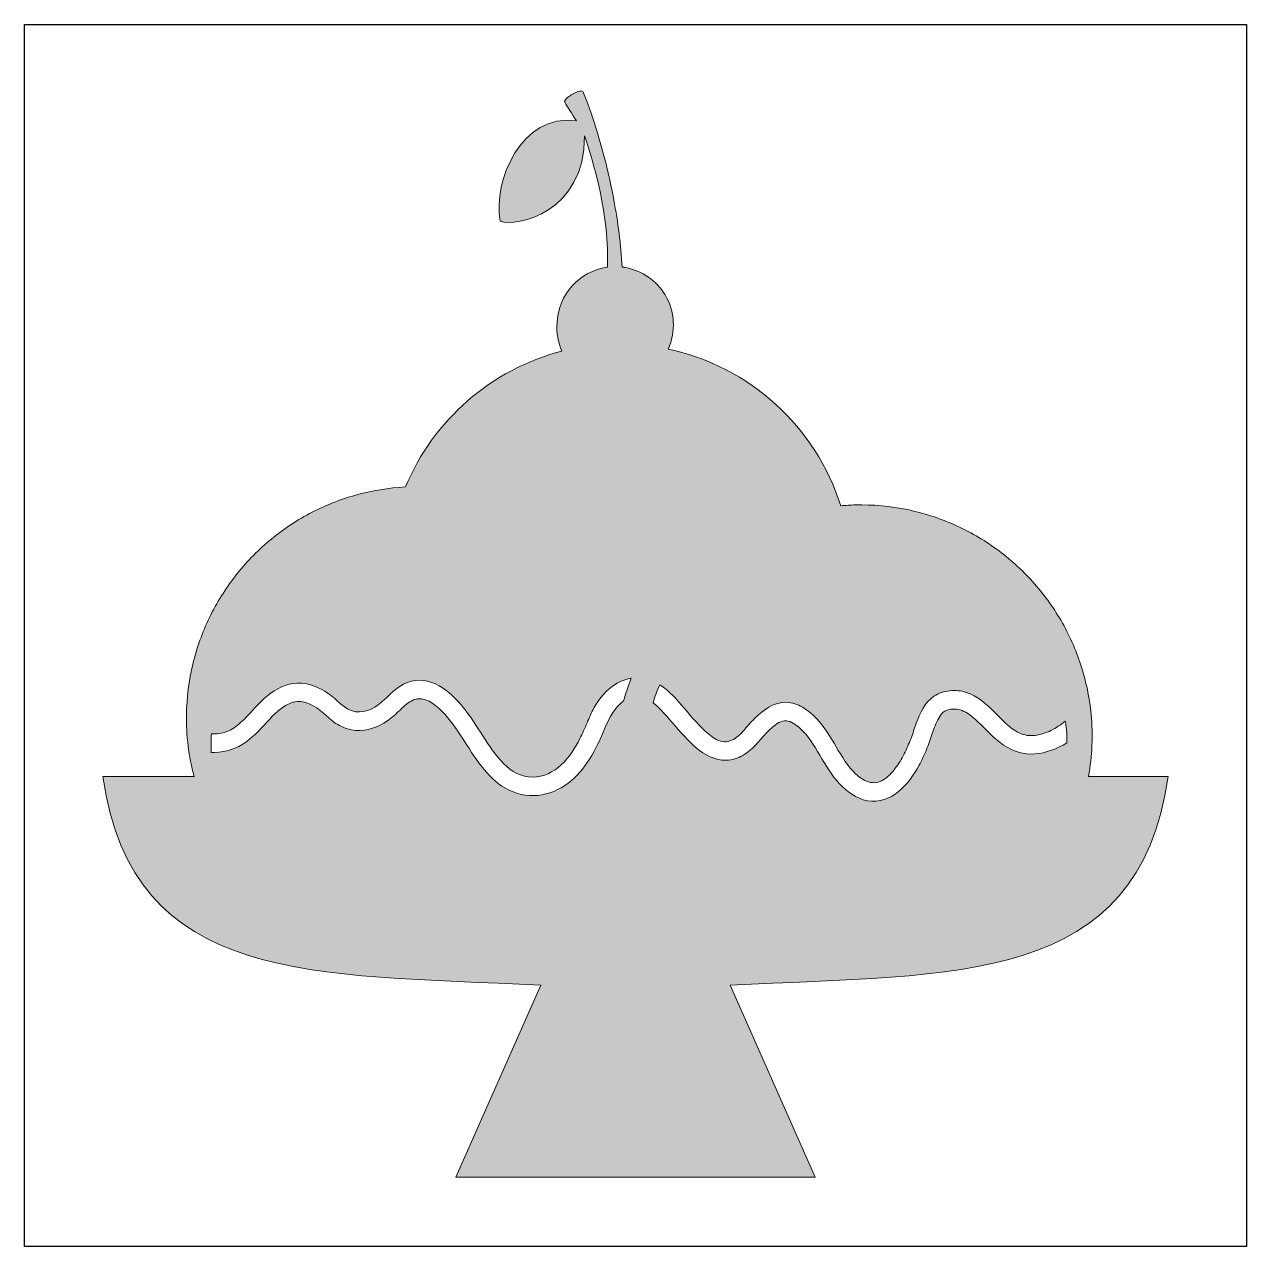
# Model space of a CAD drawing. Header units: inches. Extents: x 0 to 114, y 0 to 114.
import ezdxf

# ---------------------------------------------------------------- set-up
doc = ezdxf.new("R2010")
doc.units = ezdxf.units.IN
doc.header["$MEASUREMENT"] = 0
doc.layers.add('Image Background', color=7, linetype='Continuous')
doc.layers.add('Layer 1', color=7, linetype='Continuous')
picture_1 = doc.add_image_def('image1.png', size_in_pixel=(1350, 1350))

msp = doc.modelspace()

# ---------------------------------------------------------------- hatches: boundary and pattern name
at = {"layer": 'Layer 1', "true_color": 0xd3ab72}
h = msp.add_hatch(color=43, dxfattribs=at)
h.dxf.hatch_style = 2
edge = h.paths.add_edge_path()
edge.add_spline(control_points=[(99.52, 43.96), (99.87, 45.88), (99.95, 47.83), (99.76, 49.77), (99.61, 51.33), (99.29, 52.88), (98.81, 54.37), (98.34, 55.82), (97.71, 57.22), (96.95, 58.55), (96.19, 59.85), (95.29, 61.08), (94.28, 62.2), (93.27, 63.32), (92.14, 64.34), (90.92, 65.22), (89.7, 66.12), (88.38, 66.88), (86.99, 67.5), (85.58, 68.13), (84.1, 68.6), (82.59, 68.92), (80.98, 69.25), (79.34, 69.4), (77.7, 69.36), (77.25, 69.35), (76.8, 69.32), (76.35, 69.29), (74.01, 76.65), (67.85, 82.31), (60.2, 83.94), (60.95, 85.55), (60.84, 87.48), (59.93, 89), (59.13, 90.33), (57.76, 91.28), (56.24, 91.56), (56.12, 91.58), (56.01, 91.59), (55.9, 91.61), (55.79, 93.71), (55.51, 95.81), (55.12, 97.89), (54.79, 99.69), (54.36, 101.48), (53.86, 103.25), (53.51, 104.47), (53.13, 105.69), (52.69, 106.89), (52.57, 107.2), (52.46, 107.51), (52.32, 107.82), (52.29, 107.88), (52.26, 107.95), (52.22, 108.02), (52.15, 108.11), (51.99, 108.08), (51.9, 108.06), (51.55, 107.97), (51.2, 107.77), (50.92, 107.56), (50.8, 107.47), (50.37, 107.15), (50.56, 106.96), (50.7, 106.73), (51.23, 105.89), (51.62, 105.28), (46.47, 106), (43.83, 99.68), (44.49, 95.91), (46, 95.29), (52.47, 96.74), (52.37, 103.88), (53.15, 101.77), (54.77, 96.19), (54.52, 91.59), (51.92, 91.24), (49.91, 89.05), (49.83, 86.38), (49.74, 85.47), (49.89, 84.56), (50.27, 83.74), (43.63, 82.04), (38.23, 77.27), (35.64, 71.04), (34.05, 70.96), (32.48, 70.7), (30.95, 70.27), (29.46, 69.85), (28.02, 69.27), (26.66, 68.55), (25.32, 67.83), (24.05, 66.97), (22.88, 65.99), (21.72, 65.02), (20.66, 63.92), (19.73, 62.72), (18.79, 61.52), (17.98, 60.22), (17.31, 58.84), (16.64, 57.45), (16.11, 55.98), (15.75, 54.48), (15.38, 52.92), (15.18, 51.33), (15.15, 49.73), (15.12, 47.79), (15.37, 45.84), (15.86, 43.96), (15.86, 43.96), (7.32, 43.96), (7.32, 43.96), (10.2, 24.36), (26.9, 25.52), (48.29, 24.44), (48.29, 24.44), (40.36, 6.48), (40.36, 6.48), (40.36, 6.48), (73.94, 6.48), (73.94, 6.48), (73.94, 6.48), (66.01, 24.44), (66.01, 24.44), (87.4, 25.52), (104.1, 24.36), (106.98, 43.96), (106.98, 43.96), (99.52, 43.96), (99.52, 43.96)], knot_values=[0, 0, 0, 0, 1, 1, 1, 2, 2, 2, 3, 3, 3, 4, 4, 4, 5, 5, 5, 6, 6, 6, 7, 7, 7, 8, 8, 8, 9, 9, 9, 10, 10, 10, 11, 11, 11, 12, 12, 12, 13, 13, 13, 14, 14, 14, 15, 15, 15, 16, 16, 16, 17, 17, 17, 18, 18, 18, 19, 19, 19, 20, 20, 20, 21, 21, 21, 22, 22, 22, 23, 23, 23, 24, 24, 24, 25, 25, 25, 26, 26, 26, 27, 27, 27, 28, 28, 28, 29, 29, 29, 30, 30, 30, 31, 31, 31, 32, 32, 32, 33, 33, 33, 34, 34, 34, 35, 35, 35, 36, 36, 36, 37, 37, 37, 38, 38, 38, 39, 39, 39, 40, 40, 40, 41, 41, 41, 42, 42, 42, 43, 43, 43, 43], degree=3, periodic=1)
edge = h.paths.add_edge_path()
edge.add_spline(control_points=[(54.29, 48.49), (53.87, 47.49), (53.42, 46.5), (52.84, 45.58), (52.3, 44.73), (51.66, 43.94), (50.86, 43.34), (50.03, 42.71), (49.04, 42.31), (48.01, 42.2), (46.95, 42.1), (45.9, 42.33), (44.99, 42.86), (44.1, 43.38), (43.37, 44.13), (42.74, 44.93), (41.44, 46.58), (40.55, 48.54), (39.07, 50.04), (38.42, 50.71), (37.38, 51.55), (36.39, 51.13), (35.92, 50.93), (35.53, 50.55), (35.16, 50.21), (34.78, 49.85), (34.4, 49.48), (33.96, 49.18), (33.09, 48.57), (32.04, 48.2), (30.97, 48.28), (30.44, 48.33), (29.93, 48.48), (29.47, 48.73), (29.01, 48.96), (28.63, 49.28), (28.25, 49.63), (27.52, 50.3), (26.56, 51.05), (25.5, 50.97), (24.99, 50.93), (24.51, 50.68), (24.1, 50.39), (23.67, 50.09), (23.3, 49.72), (22.94, 49.34), (22.23, 48.59), (21.56, 47.78), (20.7, 47.18), (19.85, 46.58), (18.86, 46.24), (17.82, 46.22), (17.71, 46.21), (17.59, 46.21), (17.47, 46.22), (17.46, 46.79), (17.47, 47.37), (17.48, 47.94), (17.98, 47.93), (18.48, 47.98), (18.94, 48.17), (19.42, 48.36), (19.84, 48.66), (20.22, 49), (21.01, 49.72), (21.66, 50.58), (22.46, 51.29), (23.21, 51.95), (24.12, 52.52), (25.12, 52.67), (26.17, 52.82), (27.2, 52.48), (28.09, 51.93), (28.54, 51.65), (28.95, 51.32), (29.35, 50.96), (29.73, 50.62), (30.09, 50.29), (30.59, 50.12), (31.58, 49.77), (32.62, 50.25), (33.38, 50.9), (34.15, 51.57), (34.83, 52.38), (35.81, 52.76), (36.8, 53.14), (37.88, 52.95), (38.78, 52.45), (39.68, 51.95), (40.42, 51.19), (41.06, 50.4), (41.73, 49.57), (42.29, 48.66), (42.87, 47.76), (43.45, 46.85), (44.06, 45.93), (44.83, 45.16), (45.56, 44.44), (46.46, 43.89), (47.52, 43.9), (48.54, 43.91), (49.48, 44.36), (50.21, 45.05), (50.95, 45.74), (51.49, 46.62), (51.95, 47.51), (52.19, 47.99), (52.41, 48.48), (52.62, 48.97), (52.83, 49.46), (53.03, 49.95), (53.29, 50.41), (53.78, 51.27), (54.43, 52.07), (55.27, 52.59), (55.72, 52.88), (56.23, 53.07), (56.76, 53.15), (56.47, 52.47), (56.23, 51.76), (56.04, 51.03), (55.18, 50.42), (54.69, 49.45), (54.29, 48.49)], knot_values=[0, 0, 0, 0, 1, 1, 1, 2, 2, 2, 3, 3, 3, 4, 4, 4, 5, 5, 5, 6, 6, 6, 7, 7, 7, 8, 8, 8, 9, 9, 9, 10, 10, 10, 11, 11, 11, 12, 12, 12, 13, 13, 13, 14, 14, 14, 15, 15, 15, 16, 16, 16, 17, 17, 17, 18, 18, 18, 19, 19, 19, 20, 20, 20, 21, 21, 21, 22, 22, 22, 23, 23, 23, 24, 24, 24, 25, 25, 25, 26, 26, 26, 27, 27, 27, 28, 28, 28, 29, 29, 29, 30, 30, 30, 31, 31, 31, 32, 32, 32, 33, 33, 33, 34, 34, 34, 35, 35, 35, 36, 36, 36, 37, 37, 37, 38, 38, 38, 39, 39, 39, 40, 40, 40, 41, 41, 41, 41], degree=3, periodic=1)
edge = h.paths.add_edge_path()
edge.add_spline(control_points=[(97.48, 47.11), (96.58, 46.55), (95.55, 46.16), (94.49, 46.07), (93.44, 45.99), (92.43, 46.31), (91.57, 46.9), (90.68, 47.5), (89.98, 48.31), (89.21, 49.04), (88.85, 49.39), (88.47, 49.73), (88.04, 49.97), (87.6, 50.22), (87.11, 50.33), (86.61, 50.25), (86.37, 50.2), (86.13, 50.14), (85.94, 49.98), (85.76, 49.82), (85.63, 49.62), (85.51, 49.42), (85.24, 48.97), (85.06, 48.46), (84.89, 47.97), (84.73, 47.47), (84.56, 46.97), (84.37, 46.49), (84.16, 45.98), (83.93, 45.49), (83.67, 45.01), (82.72, 43.26), (81.08, 41.29), (78.84, 41.7), (77.8, 41.9), (76.9, 42.56), (76.2, 43.32), (75.47, 44.11), (74.92, 45.04), (74.38, 45.96), (73.85, 46.85), (73.32, 47.78), (72.53, 48.48), (72.35, 48.64), (72.15, 48.79), (71.93, 48.92), (71.72, 49.05), (71.5, 49.17), (71.26, 49.18), (70.78, 49.21), (70.32, 48.88), (69.97, 48.59), (69.15, 47.91), (68.58, 46.99), (67.75, 46.33), (67.37, 46.02), (66.93, 45.76), (66.45, 45.62), (65.94, 45.46), (65.39, 45.44), (64.87, 45.56), (63.85, 45.78), (62.99, 46.45), (62.26, 47.16), (61.48, 47.93), (60.8, 48.78), (60.07, 49.6), (59.68, 50.04), (59.27, 50.49), (58.8, 50.86), (58.97, 51.44), (59.16, 52), (59.42, 52.54), (60.33, 51.97), (61.04, 51.12), (61.74, 50.31), (62.45, 49.48), (63.15, 48.61), (64.01, 47.92), (64.38, 47.61), (64.8, 47.32), (65.28, 47.23), (65.77, 47.14), (66.23, 47.33), (66.61, 47.63), (67, 47.93), (67.31, 48.31), (67.63, 48.68), (67.96, 49.06), (68.31, 49.43), (68.69, 49.77), (69.46, 50.44), (70.42, 51), (71.48, 50.89), (72, 50.84), (72.48, 50.61), (72.93, 50.34), (73.36, 50.06), (73.75, 49.73), (74.1, 49.36), (74.83, 48.58), (75.38, 47.65), (75.92, 46.74), (76.45, 45.85), (76.98, 44.92), (77.74, 44.21), (78.08, 43.89), (78.48, 43.6), (78.93, 43.46), (79.43, 43.3), (79.94, 43.4), (80.38, 43.68), (80.8, 43.95), (81.15, 44.33), (81.45, 44.73), (81.77, 45.15), (82.04, 45.6), (82.28, 46.07), (82.52, 46.54), (82.73, 47.03), (82.92, 47.53), (83.09, 47.99), (83.24, 48.47), (83.41, 48.94), (83.75, 49.88), (84.21, 50.89), (85.06, 51.47), (85.5, 51.77), (86.02, 51.92), (86.54, 51.98), (87.06, 52.04), (87.59, 51.99), (88.09, 51.83), (89.1, 51.51), (89.9, 50.79), (90.63, 50.07), (91.02, 49.68), (91.4, 49.29), (91.8, 48.92), (92.17, 48.58), (92.58, 48.25), (93.04, 48.04), (93.51, 47.81), (94.02, 47.74), (94.54, 47.81), (95.04, 47.88), (95.54, 48.04), (96, 48.26), (96.48, 48.49), (96.93, 48.79), (97.33, 49.15), (97.37, 48.98), (97.4, 48.8), (97.43, 48.62), (97.48, 48.23), (97.5, 47.85), (97.49, 47.46), (97.49, 47.34), (97.48, 47.23), (97.48, 47.11)], knot_values=[0, 0, 0, 0, 1, 1, 1, 2, 2, 2, 3, 3, 3, 4, 4, 4, 5, 5, 5, 6, 6, 6, 7, 7, 7, 8, 8, 8, 9, 9, 9, 10, 10, 10, 11, 11, 11, 12, 12, 12, 13, 13, 13, 14, 14, 14, 15, 15, 15, 16, 16, 16, 17, 17, 17, 18, 18, 18, 19, 19, 19, 20, 20, 20, 21, 21, 21, 22, 22, 22, 23, 23, 23, 24, 24, 24, 25, 25, 25, 26, 26, 26, 27, 27, 27, 28, 28, 28, 29, 29, 29, 30, 30, 30, 31, 31, 31, 32, 32, 32, 33, 33, 33, 34, 34, 34, 35, 35, 35, 36, 36, 36, 37, 37, 37, 38, 38, 38, 39, 39, 39, 40, 40, 40, 41, 41, 41, 42, 42, 42, 43, 43, 43, 44, 44, 44, 45, 45, 45, 46, 46, 46, 47, 47, 47, 48, 48, 48, 49, 49, 49, 50, 50, 50, 51, 51, 51, 52, 52, 52, 53, 53, 53, 53], degree=3, periodic=1)

# ---------------------------------------------------------------- linework, layer by layer
at = {"layer": 'Layer 1', "lineweight": 0}
for points, knots in [([(99.52, 43.96), (99.87, 45.88), (99.95, 47.83), (99.76, 49.77), (99.61, 51.33), (99.29, 52.88), (98.81, 54.37), (98.34, 55.82), (97.71, 57.22), (96.95, 58.55), (96.19, 59.85), (95.29, 61.08), (94.28, 62.2), (93.27, 63.32), (92.14, 64.34), (90.92, 65.22), (89.7, 66.12), (88.38, 66.88), (86.99, 67.5), (85.58, 68.13), (84.1, 68.6), (82.59, 68.92), (80.98, 69.25), (79.34, 69.4), (77.7, 69.36), (77.25, 69.35), (76.8, 69.32), (76.35, 69.29), (74.01, 76.65), (67.85, 82.31), (60.2, 83.94), (60.95, 85.55), (60.84, 87.48), (59.93, 89), (59.13, 90.33), (57.76, 91.28), (56.24, 91.56), (56.12, 91.58), (56.01, 91.59), (55.9, 91.61), (55.79, 93.71), (55.51, 95.81), (55.12, 97.89), (54.79, 99.69), (54.36, 101.48), (53.86, 103.25), (53.51, 104.47), (53.13, 105.69), (52.69, 106.89), (52.57, 107.2), (52.46, 107.51), (52.32, 107.82), (52.29, 107.88), (52.26, 107.95), (52.22, 108.02), (52.15, 108.11), (51.99, 108.08), (51.9, 108.06), (51.55, 107.97), (51.2, 107.77), (50.92, 107.56), (50.8, 107.47), (50.37, 107.15), (50.56, 106.96), (50.7, 106.73), (51.23, 105.89), (51.62, 105.28), (46.47, 106), (43.83, 99.68), (44.49, 95.91), (46, 95.29), (52.47, 96.74), (52.37, 103.88), (53.15, 101.77), (54.77, 96.19), (54.52, 91.59), (51.92, 91.24), (49.91, 89.05), (49.83, 86.38), (49.74, 85.47), (49.89, 84.56), (50.27, 83.74), (43.63, 82.04), (38.23, 77.27), (35.64, 71.04), (34.05, 70.96), (32.48, 70.7), (30.95, 70.27), (29.46, 69.85), (28.02, 69.27), (26.66, 68.55), (25.32, 67.83), (24.05, 66.97), (22.88, 65.99), (21.72, 65.02), (20.66, 63.92), (19.73, 62.72), (18.79, 61.52), (17.98, 60.22), (17.31, 58.84), (16.64, 57.45), (16.11, 55.98), (15.75, 54.48), (15.38, 52.92), (15.18, 51.33), (15.15, 49.73), (15.12, 47.79), (15.37, 45.84), (15.86, 43.96), (15.86, 43.96), (7.32, 43.96), (7.32, 43.96), (10.2, 24.36), (26.9, 25.52), (48.29, 24.44), (48.29, 24.44), (40.36, 6.48), (40.36, 6.48), (40.36, 6.48), (73.94, 6.48), (73.94, 6.48), (73.94, 6.48), (66.01, 24.44), (66.01, 24.44), (87.4, 25.52), (104.1, 24.36), (106.98, 43.96), (106.98, 43.96), (99.52, 43.96), (99.52, 43.96)], [0, 0, 0, 0, 1, 1, 1, 2, 2, 2, 3, 3, 3, 4, 4, 4, 5, 5, 5, 6, 6, 6, 7, 7, 7, 8, 8, 8, 9, 9, 9, 10, 10, 10, 11, 11, 11, 12, 12, 12, 13, 13, 13, 14, 14, 14, 15, 15, 15, 16, 16, 16, 17, 17, 17, 18, 18, 18, 19, 19, 19, 20, 20, 20, 21, 21, 21, 22, 22, 22, 23, 23, 23, 24, 24, 24, 25, 25, 25, 26, 26, 26, 27, 27, 27, 28, 28, 28, 29, 29, 29, 30, 30, 30, 31, 31, 31, 32, 32, 32, 33, 33, 33, 34, 34, 34, 35, 35, 35, 36, 36, 36, 37, 37, 37, 38, 38, 38, 39, 39, 39, 40, 40, 40, 41, 41, 41, 42, 42, 42, 43, 43, 43, 43]), ([(54.29, 48.49), (53.87, 47.49), (53.42, 46.5), (52.84, 45.58), (52.3, 44.73), (51.66, 43.94), (50.86, 43.34), (50.03, 42.71), (49.04, 42.31), (48.01, 42.2), (46.95, 42.1), (45.9, 42.33), (44.99, 42.86), (44.1, 43.38), (43.37, 44.13), (42.74, 44.93), (41.44, 46.58), (40.55, 48.54), (39.07, 50.04), (38.42, 50.71), (37.38, 51.55), (36.39, 51.13), (35.92, 50.93), (35.53, 50.55), (35.16, 50.21), (34.78, 49.85), (34.4, 49.48), (33.96, 49.18), (33.09, 48.57), (32.04, 48.2), (30.97, 48.28), (30.44, 48.33), (29.93, 48.48), (29.47, 48.73), (29.01, 48.96), (28.63, 49.28), (28.25, 49.63), (27.52, 50.3), (26.56, 51.05), (25.5, 50.97), (24.99, 50.93), (24.51, 50.68), (24.1, 50.39), (23.67, 50.09), (23.3, 49.72), (22.94, 49.34), (22.23, 48.59), (21.56, 47.78), (20.7, 47.18), (19.85, 46.58), (18.86, 46.24), (17.82, 46.22), (17.71, 46.21), (17.59, 46.21), (17.47, 46.22), (17.46, 46.79), (17.47, 47.37), (17.48, 47.94), (17.98, 47.93), (18.48, 47.98), (18.94, 48.17), (19.42, 48.36), (19.84, 48.66), (20.22, 49), (21.01, 49.72), (21.66, 50.58), (22.46, 51.29), (23.21, 51.95), (24.12, 52.52), (25.12, 52.67), (26.17, 52.82), (27.2, 52.48), (28.09, 51.93), (28.54, 51.65), (28.95, 51.32), (29.35, 50.96), (29.73, 50.62), (30.09, 50.29), (30.59, 50.12), (31.58, 49.77), (32.62, 50.25), (33.38, 50.9), (34.15, 51.57), (34.83, 52.38), (35.81, 52.76), (36.8, 53.14), (37.88, 52.95), (38.78, 52.45), (39.68, 51.95), (40.42, 51.19), (41.06, 50.4), (41.73, 49.57), (42.29, 48.66), (42.87, 47.76), (43.45, 46.85), (44.06, 45.93), (44.83, 45.16), (45.56, 44.44), (46.46, 43.89), (47.52, 43.9), (48.54, 43.91), (49.48, 44.36), (50.21, 45.05), (50.95, 45.74), (51.49, 46.62), (51.95, 47.51), (52.19, 47.99), (52.41, 48.48), (52.62, 48.97), (52.83, 49.46), (53.03, 49.95), (53.29, 50.41), (53.78, 51.27), (54.43, 52.07), (55.27, 52.59), (55.72, 52.88), (56.23, 53.07), (56.76, 53.15), (56.47, 52.47), (56.23, 51.76), (56.04, 51.03), (55.18, 50.42), (54.69, 49.45), (54.29, 48.49)], [0, 0, 0, 0, 1, 1, 1, 2, 2, 2, 3, 3, 3, 4, 4, 4, 5, 5, 5, 6, 6, 6, 7, 7, 7, 8, 8, 8, 9, 9, 9, 10, 10, 10, 11, 11, 11, 12, 12, 12, 13, 13, 13, 14, 14, 14, 15, 15, 15, 16, 16, 16, 17, 17, 17, 18, 18, 18, 19, 19, 19, 20, 20, 20, 21, 21, 21, 22, 22, 22, 23, 23, 23, 24, 24, 24, 25, 25, 25, 26, 26, 26, 27, 27, 27, 28, 28, 28, 29, 29, 29, 30, 30, 30, 31, 31, 31, 32, 32, 32, 33, 33, 33, 34, 34, 34, 35, 35, 35, 36, 36, 36, 37, 37, 37, 38, 38, 38, 39, 39, 39, 40, 40, 40, 41, 41, 41, 41]), ([(97.48, 47.11), (96.58, 46.55), (95.55, 46.16), (94.49, 46.07), (93.44, 45.99), (92.43, 46.31), (91.57, 46.9), (90.68, 47.5), (89.98, 48.31), (89.21, 49.04), (88.85, 49.39), (88.47, 49.73), (88.04, 49.97), (87.6, 50.22), (87.11, 50.33), (86.61, 50.25), (86.37, 50.2), (86.13, 50.14), (85.94, 49.98), (85.76, 49.82), (85.63, 49.62), (85.51, 49.42), (85.24, 48.97), (85.06, 48.46), (84.89, 47.97), (84.73, 47.47), (84.56, 46.97), (84.37, 46.49), (84.16, 45.98), (83.93, 45.49), (83.67, 45.01), (82.72, 43.26), (81.08, 41.29), (78.84, 41.7), (77.8, 41.9), (76.9, 42.56), (76.2, 43.32), (75.47, 44.11), (74.92, 45.04), (74.38, 45.96), (73.85, 46.85), (73.32, 47.78), (72.53, 48.48), (72.35, 48.64), (72.15, 48.79), (71.93, 48.92), (71.72, 49.05), (71.5, 49.17), (71.26, 49.18), (70.78, 49.21), (70.32, 48.88), (69.97, 48.59), (69.15, 47.91), (68.58, 46.99), (67.75, 46.33), (67.37, 46.02), (66.93, 45.76), (66.45, 45.62), (65.94, 45.46), (65.39, 45.44), (64.87, 45.56), (63.85, 45.78), (62.99, 46.45), (62.26, 47.16), (61.48, 47.93), (60.8, 48.78), (60.07, 49.6), (59.68, 50.04), (59.27, 50.49), (58.8, 50.86), (58.97, 51.44), (59.16, 52), (59.42, 52.54), (60.33, 51.97), (61.04, 51.12), (61.74, 50.31), (62.45, 49.48), (63.15, 48.61), (64.01, 47.92), (64.38, 47.61), (64.8, 47.32), (65.28, 47.23), (65.77, 47.14), (66.23, 47.33), (66.61, 47.63), (67, 47.93), (67.31, 48.31), (67.63, 48.68), (67.96, 49.06), (68.31, 49.43), (68.69, 49.77), (69.46, 50.44), (70.42, 51), (71.48, 50.89), (72, 50.84), (72.48, 50.61), (72.93, 50.34), (73.36, 50.06), (73.75, 49.73), (74.1, 49.36), (74.83, 48.58), (75.38, 47.65), (75.92, 46.74), (76.45, 45.85), (76.98, 44.92), (77.74, 44.21), (78.08, 43.89), (78.48, 43.6), (78.93, 43.46), (79.43, 43.3), (79.94, 43.4), (80.38, 43.68), (80.8, 43.95), (81.15, 44.33), (81.45, 44.73), (81.77, 45.15), (82.04, 45.6), (82.28, 46.07), (82.52, 46.54), (82.73, 47.03), (82.92, 47.53), (83.09, 47.99), (83.24, 48.47), (83.41, 48.94), (83.75, 49.88), (84.21, 50.89), (85.06, 51.47), (85.5, 51.77), (86.02, 51.92), (86.54, 51.98), (87.06, 52.04), (87.59, 51.99), (88.09, 51.83), (89.1, 51.51), (89.9, 50.79), (90.63, 50.07), (91.02, 49.68), (91.4, 49.29), (91.8, 48.92), (92.17, 48.58), (92.58, 48.25), (93.04, 48.04), (93.51, 47.81), (94.02, 47.74), (94.54, 47.81), (95.04, 47.88), (95.54, 48.04), (96, 48.26), (96.48, 48.49), (96.93, 48.79), (97.33, 49.15), (97.37, 48.98), (97.4, 48.8), (97.43, 48.62), (97.48, 48.23), (97.5, 47.85), (97.49, 47.46), (97.49, 47.34), (97.48, 47.23), (97.48, 47.11)], [0, 0, 0, 0, 1, 1, 1, 2, 2, 2, 3, 3, 3, 4, 4, 4, 5, 5, 5, 6, 6, 6, 7, 7, 7, 8, 8, 8, 9, 9, 9, 10, 10, 10, 11, 11, 11, 12, 12, 12, 13, 13, 13, 14, 14, 14, 15, 15, 15, 16, 16, 16, 17, 17, 17, 18, 18, 18, 19, 19, 19, 20, 20, 20, 21, 21, 21, 22, 22, 22, 23, 23, 23, 24, 24, 24, 25, 25, 25, 26, 26, 26, 27, 27, 27, 28, 28, 28, 29, 29, 29, 30, 30, 30, 31, 31, 31, 32, 32, 32, 33, 33, 33, 34, 34, 34, 35, 35, 35, 36, 36, 36, 37, 37, 37, 38, 38, 38, 39, 39, 39, 40, 40, 40, 41, 41, 41, 42, 42, 42, 43, 43, 43, 44, 44, 44, 45, 45, 45, 46, 46, 46, 47, 47, 47, 48, 48, 48, 49, 49, 49, 50, 50, 50, 51, 51, 51, 52, 52, 52, 53, 53, 53, 53])]:
    msp.add_open_spline(points, degree=3, knots=knots, dxfattribs=at)

# ---------------------------------------------------------------- pictures from other files: only their frames are drawn
at = {"layer": 'Image Background'}
image = msp.add_image(picture_1, insert=(0, 0), size_in_units=(114.3, 114.3), dxfattribs=at)

doc.saveas('drawing.dxf')
